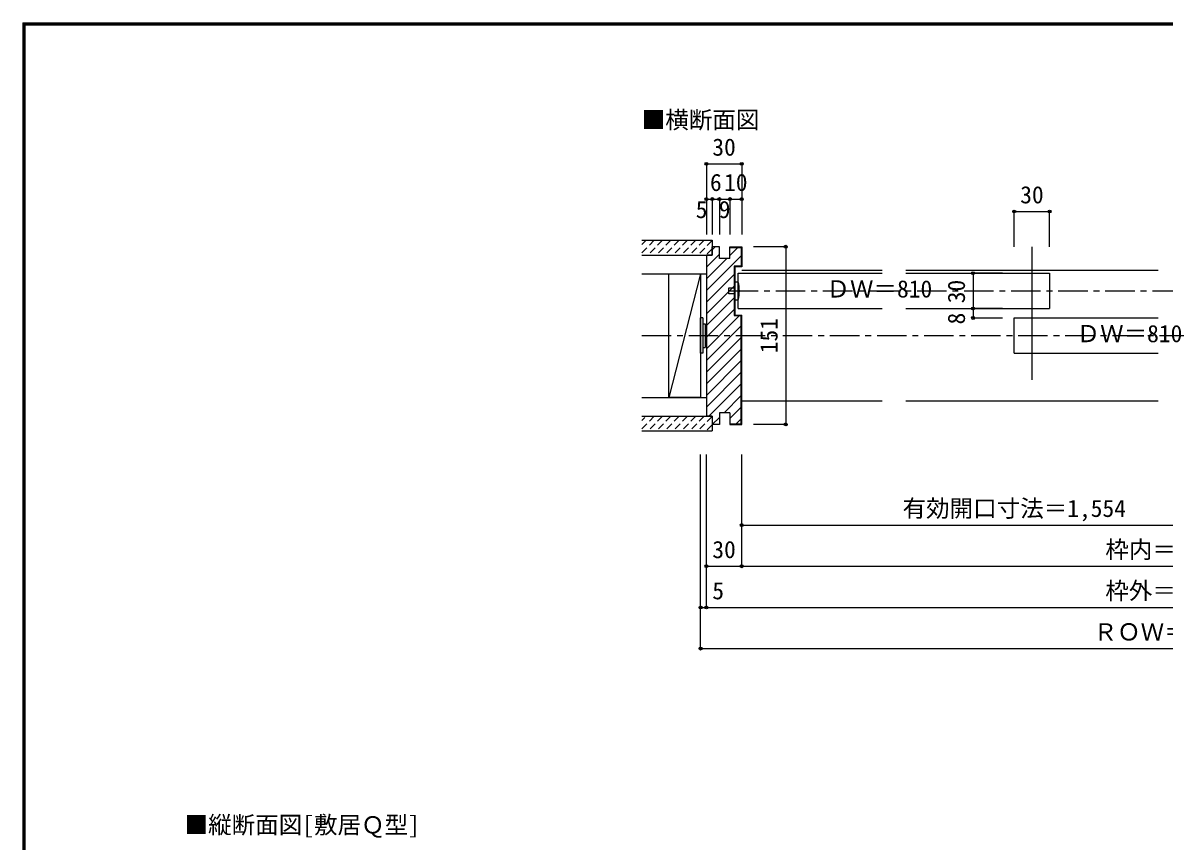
# Model space of a CAD drawing. Units: millimetres at full size, sheet at 1:5. Extents: x -973 to 977, y -718 to 696.
# Drawn here: x -973 to -3, y 0 to 696 of the extents above; entities that cross this region are included whole.
import ezdxf
from ezdxf.enums import TextEntityAlignment as Align

# ---------------------------------------------------------------- set-up
doc = ezdxf.new("R2010")
doc.units = ezdxf.units.MM
doc.header["$LTSCALE"] = 5
doc.header["$PDMODE"] = 32
doc.header["$PDSIZE"] = 2.5
doc.linetypes.add('CHAIN1', pattern=[8, 5, -1, 1, -1])
doc.linetypes.add('DASHED1', pattern=[1.8, 1.2, -0.6])
for name, color, linetype in [('0-1_通り芯', 4, 'CHAIN1'), ('0-2_柱', 7, 'Continuous'), ('0-3_仕上げ', 2, 'Continuous'), ('0-4_枠', 3, 'Continuous'), ('0-6_扉', 6, 'Continuous'), ('0-7_金物', 7, 'Continuous'), ('0-A_文字', 7, 'Continuous'), ('0-B_寸法', 7, 'Continuous'), ('0-C_ハッチ', 4, 'Continuous'), ('F-1_枠', 6, 'Continuous')]:
    doc.layers.add(name, color=color, linetype=linetype)
doc.styles.add('ＭＳ ゴシック', font='')
doc.styles.get('ＭＳ ゴシック').set_extended_font_data('MS Gothic')

msp = doc.modelspace()

# ---------------------------------------------------------------- linework, layer by layer
at = {"layer": '0-1_通り芯'}
msp.add_line((-447.378, 430), (450.591, 430), dxfattribs=at)
at = {"layer": '0-2_柱'}
for p, q in [((-397.378, 482.5), (-424.378, 377.5)), ((-424.378, 377.5), (-424.378, 482.5)), ((-397.378, 377.5), (-424.378, 377.5))]:
    msp.add_line(p, q, dxfattribs=at)
msp.add_lwpolyline([(-424.378, 482.5), (-397.378, 482.5), (-397.378, 377.5)], dxfattribs=at)
at = {"layer": '0-3_仕上げ'}
for p, q in [((-447.378, 511), (-387.378, 511)), ((-387.378, 511), (-387.378, 498.5)), ((-447.378, 498.5), (-387.378, 498.5)), ((-392.378, 498.5), (-392.378, 482.5)), ((-447.378, 482.5), (-392.378, 482.5)), ((-447.378, 377.5), (-392.378, 377.5)), ((-392.378, 377.5), (-392.378, 361.5)), ((-447.378, 361.5), (-387.378, 361.5)), ((-387.378, 361.5), (-387.378, 349)), ((-447.378, 349), (-387.378, 349))]:
    msp.add_line(p, q, dxfattribs=at)
at = {"layer": '0-4_枠'}
for p, q in [((-387.378, 498.5), (-387.378, 505.5)), ((-381.378, 505.5), (-387.378, 505.5)), ((-381.378, 495.5), (-381.378, 505.5)), ((-372.378, 505.5), (-362.378, 505.5)), ((-372.378, 495.5), (-372.378, 505.5)), ((-372.378, 505), (-362.878, 505)), ((-362.878, 505), (-362.878, 489)), ((-362.378, 505.5), (-362.378, 488.5)), ((-392.378, 498.5), (-392.378, 361.5)), ((-387.378, 498.5), (-392.378, 498.5)), ((-372.378, 495.5), (-381.378, 495.5)), ((-368.878, 489), (-368.878, 447)), ((-362.878, 489), (-368.878, 489)), ((-368.378, 488.5), (-368.378, 447.5)), ((-362.378, 488.5), (-368.378, 488.5)), ((-368.878, 447), (-362.878, 447)), ((-368.378, 447.5), (-362.378, 447.5)), ((-362.878, 355), (-362.878, 447)), ((-362.378, 354.5), (-362.378, 447.5)), ((-387.378, 361.5), (-392.378, 361.5)), ((-387.378, 361.5), (-387.378, 354.5)), ((-381.378, 364.5), (-381.378, 354.5)), ((-372.378, 364.5), (-381.378, 364.5)), ((-372.378, 364.5), (-372.378, 354.5)), ((-381.378, 354.5), (-387.378, 354.5)), ((-372.378, 355), (-362.878, 355)), ((-372.378, 354.5), (-362.378, 354.5))]:
    msp.add_line(p, q, dxfattribs=at)
at = {"layer": '0-4_枠', "color": 4}
for p, q in [((-362.378, 485.5), (-243.045, 485.5)), ((-223.045, 485.5), (-8.378, 485.5)), ((-362.378, 374.5), (-243.045, 374.5)), ((-223.045, 374.5), (-8.378, 374.5))]:
    msp.add_line(p, q, dxfattribs=at)
at = {"layer": '0-6_扉', "color": 3}
msp.add_line((-115.711, 505.5), (-115.711, 392.5), dxfattribs=at)
at = {"layer": '0-6_扉'}
for p, q in [((-365.378, 453), (-365.378, 483)), ((-365.378, 483), (-243.045, 483)), ((-223.045, 483), (-100.711, 483)), ((-100.711, 483), (-100.711, 453)), ((-365.378, 453), (-243.045, 453)), ((-223.045, 453), (-100.711, 453)), ((-130.711, 415), (-130.711, 445)), ((-130.711, 445), (-8.378, 445)), ((-130.711, 415), (-8.378, 415))]:
    msp.add_line(p, q, dxfattribs=at)
at = {"layer": '0-7_金物'}
for p, q in [((-368.378, 475.5), (-368.378, 460.5)), ((-365.378, 475.5), (-368.378, 475.5)), ((-373.378, 470.5), (-368.378, 470.5)), ((-373.378, 465.5), (-373.378, 470.5)), ((-368.378, 465.5), (-373.378, 465.5)), ((-368.378, 460.5), (-365.378, 460.5)), ((-395.378, 445), (-397.378, 445)), ((-397.378, 415), (-397.378, 445)), ((-395.378, 445), (-395.378, 415)), ((-395.378, 440), (-393.378, 440)), ((-393.378, 440), (-393.378, 420)), ((-393.378, 439), (-392.378, 439)), ((-395.378, 420), (-393.378, 420)), ((-393.378, 421), (-392.378, 421)), ((-395.378, 415), (-397.378, 415))]:
    msp.add_line(p, q, dxfattribs=at)
msp.add_arc((-393.003, 468), 28.625, 344.81071, 15.18929, dxfattribs=at)
at = {"layer": '0-B_寸法', "color": 4}
for p, q in [((-392.378, 576), (-362.378, 576)), ((-392.378, 576), (-392.378, 516)), ((-362.378, 576), (-362.378, 516)), ((-392.378, 546), (-362.378, 546)), ((-387.378, 546), (-387.378, 516)), ((-381.378, 546), (-381.378, 516)), ((-372.378, 546), (-372.378, 516)), ((-130.711, 535.5), (-100.711, 535.5)), ((-130.711, 505.5), (-130.711, 535.5)), ((-100.711, 505.5), (-100.711, 535.5)), ((-325.015, 505.5), (-352.378, 505.5)), ((-325.015, 505.5), (-325.015, 354.5)), ((-165.758, 483), (-165.758, 445)), ((-140.711, 483), (-165.758, 483)), ((-140.711, 453), (-165.758, 453)), ((-165.758, 445), (-140.711, 445)), ((-325.015, 354.5), (-352.378, 354.5)), ((-397.378, 164), (-397.378, 329)), ((-392.378, 199), (-392.378, 329)), ((-362.378, 234), (-362.378, 329)), ((-362.378, 269), (100.955, 269)), ((-392.378, 234), (-362.378, 234)), ((-362.378, 234), (365.622, 234)), ((-397.378, 199), (-392.378, 199)), ((-392.378, 199), (395.622, 199)), ((-397.378, 164), (400.622, 164))]:
    msp.add_line(p, q, dxfattribs=at)
at = {"layer": '0-B_寸法', "color": 4, "linetype": 'CHAIN1'}
msp.add_line((-373.378, 468), (365.622, 468), dxfattribs=at)
at = {"layer": '0-B_寸法'}
for p in [(-392.378, 576), (-362.378, 576), (-392.378, 546), (-387.378, 546), (-381.378, 546), (-372.378, 546), (-362.378, 546), (-130.711, 535.5), (-100.711, 535.5), (-325.015, 505.5), (-165.758, 483), (-165.758, 453), (-165.758, 445), (-325.015, 354.5), (-362.378, 269), (-392.378, 234), (-362.378, 234), (-397.378, 199), (-392.378, 199), (-397.378, 164)]:
    msp.add_point(p, dxfattribs=at)
at = {"layer": '0-C_ハッチ', "linetype": 'DASHED1'}
for p, q in [((-443.729, 511), (-447.378, 507.351)), ((-436.658, 511), (-447.378, 500.279)), ((-429.586, 511), (-442.086, 498.5)), ((-422.515, 511), (-435.015, 498.5)), ((-415.444, 511), (-427.944, 498.5)), ((-408.373, 511), (-420.873, 498.5)), ((-401.302, 511), (-413.802, 498.5)), ((-394.231, 511), (-406.731, 498.5)), ((-387.378, 510.782), (-399.66, 498.5)), ((-387.378, 503.711), (-392.589, 498.5)), ((-436.658, 361.5), (-447.378, 350.779)), ((-444.729, 360.5), (-447.378, 357.851)), ((-429.586, 361.5), (-442.086, 349)), ((-422.515, 361.5), (-435.015, 349)), ((-415.444, 361.5), (-427.944, 349)), ((-408.373, 361.5), (-420.873, 349)), ((-401.302, 361.5), (-413.802, 349)), ((-394.231, 361.5), (-406.731, 349)), ((-387.378, 361.282), (-399.66, 349)), ((-387.378, 354.211), (-392.589, 349))]:
    msp.add_line(p, q, dxfattribs=at)
at = {"layer": '0-C_ハッチ'}
for p, q in [((-387.378, 503.028), (-384.906, 505.5)), ((-372.378, 498.229), (-365.607, 505)), ((-392.378, 488.128), (-381.378, 499.128)), ((-392.378, 468.329), (-362.878, 497.829)), ((-392.378, 478.229), (-375.107, 495.5)), ((-392.378, 458.43), (-368.878, 481.93)), ((-392.378, 448.53), (-368.878, 472.03)), ((-392.378, 438.631), (-368.878, 462.131)), ((-392.378, 428.731), (-368.878, 452.231)), ((-392.378, 418.832), (-364.21, 447)), ((-392.378, 408.932), (-362.878, 438.432)), ((-392.378, 399.033), (-362.878, 428.533)), ((-392.378, 389.133), (-362.878, 418.633)), ((-392.378, 379.234), (-362.878, 408.734)), ((-392.378, 369.334), (-362.878, 398.834)), ((-390.313, 361.5), (-362.878, 388.935)), ((-377.413, 364.5), (-362.878, 379.035)), ((-372.378, 359.636), (-362.878, 369.136)), ((-387.378, 354.535), (-381.378, 360.535)), ((-367.114, 355), (-362.878, 359.236))]:
    msp.add_line(p, q, dxfattribs=at)
at = {"layer": 'F-1_枠'}
for p, q in [((-973.347, 695.833), (-973.347, -700.833)), ((-973.347, 695.833), (976.653, 695.833)), ((-973.347, 695), (976.653, 695)), ((-973.347, 694.167), (976.653, 694.167)), ((-972.514, 695.833), (-972.514, -700.833)), ((-971.68, 695.833), (-971.68, -700.833))]:
    msp.add_line(p, q, dxfattribs=at)

# ---------------------------------------------------------------- texts
at = {"layer": '0-A_文字', "style": 'ＭＳ ゴシック'}
for s, p in [('■横断面図', (-447.378, 601.667)), ('■縦断面図[敷居Ｑ型]', (-835.847, 2.5))]:
    msp.add_text(s, height=14.66, dxfattribs=at).set_placement(p, align=Align.BOTTOM_LEFT)
at = {"layer": '0-B_寸法', "style": 'ＭＳ ゴシック'}
for s, p in [('30', (-387.378, 578.5)), ('6', (-389.378, 548.5)), ('10', (-377.378, 548.5)), ('30', (-125.711, 538)), ('5', (-401.454, 525.493)), ('9', (-381.878, 525.493)), ('ＤＷ＝810', (-290.386, 458)), ('ＤＷ＝810', (-77.819, 420)), ('有効開口寸法＝1,554', (-225.711, 271.5)), ('30', (-387.378, 236.5)), ('枠内＝2,364', (-53.378, 236.5)), ('5', (-387.378, 201.5)), ('枠外＝2,424', (-53.378, 201.5)), ('ＲＯＷ＝2,434', (-63.378, 166.5))]:
    msp.add_text(s, height=14.66, dxfattribs=at).set_placement(p, align=Align.BOTTOM_LEFT)
for s, p in [('30', (-168.258, 457.5)), ('8', (-168.258, 439.5)), ('151', (-327.515, 415))]:
    msp.add_text(s, height=14.66, rotation=90, dxfattribs=at).set_placement(p, align=Align.BOTTOM_LEFT)

doc.saveas('drawing.dxf')
